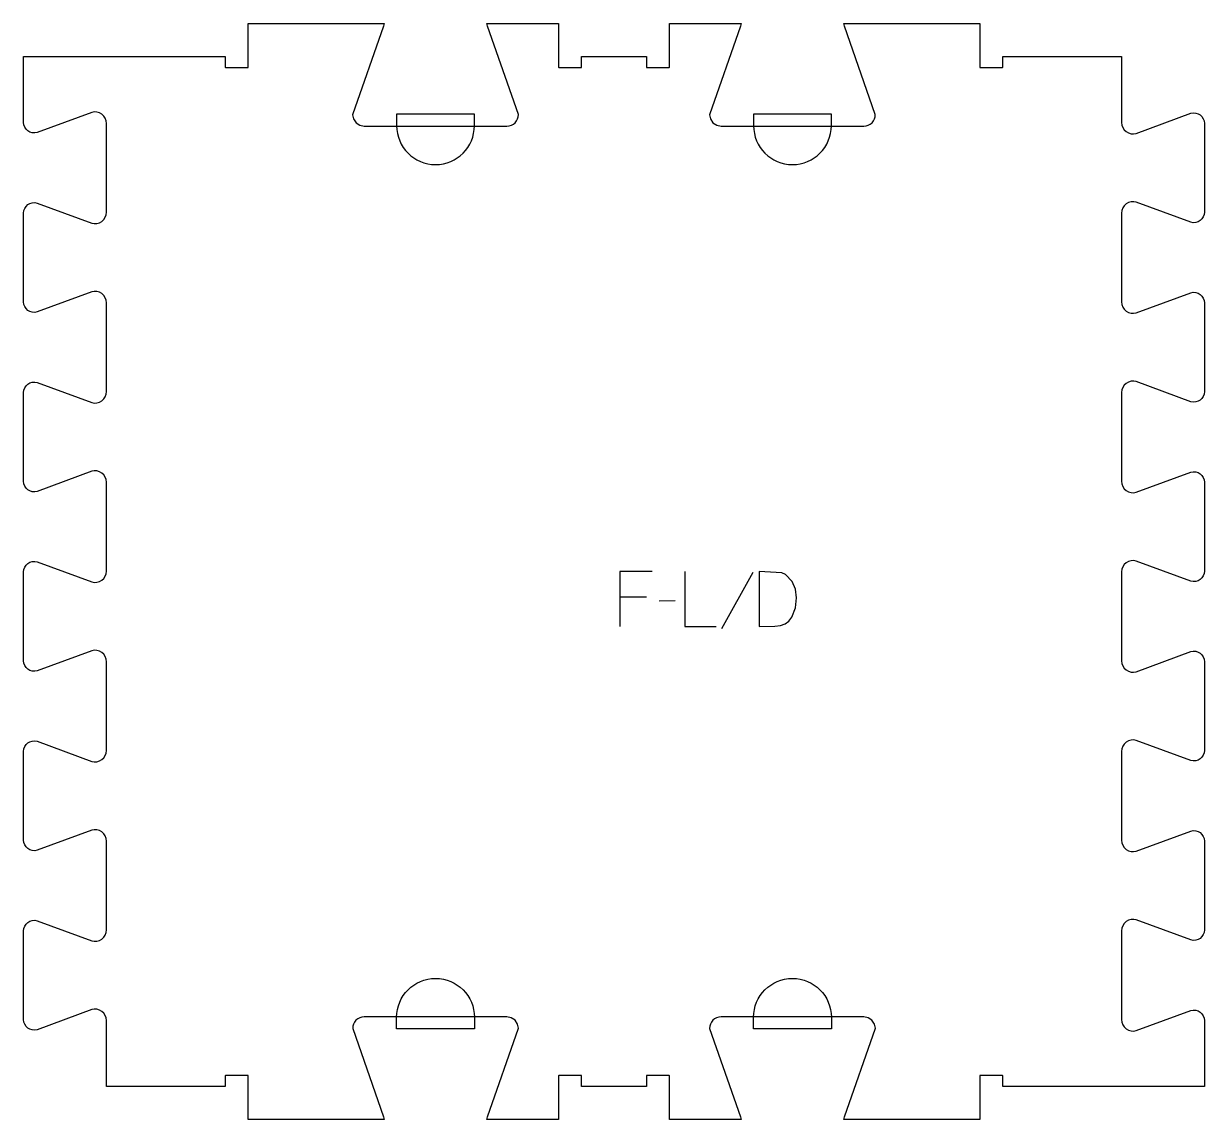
# Model space of a CAD drawing. Header units: millimetres. Extents: x -322 to 322, y -299 to 299.
import ezdxf

# ---------------------------------------------------------------- set-up
doc = ezdxf.new("R2010")
doc.units = ezdxf.units.MM
for name, color, linetype, true_color in [('1_ANYTOOL_1MMDEEP_LABELS_S', 2, 'Continuous', 0xffff00), ('4_ANYTOOL_CUTTHROUGH_OUTSI', 5, 'Continuous', 0x0000ff), ('5_ANYTOOL_HALF_MILL_9MM_IN', 3, 'Continuous', 0x00ff00)]:
    doc.layers.add(name, color=color, linetype=linetype, true_color=true_color)

msp = doc.modelspace()

# ---------------------------------------------------------------- linework, layer by layer
at = {"layer": '1_ANYTOOL_1MMDEEP_LABELS_S'}
for p, q in [((75.86, -0.47), (58.67, -31.24)), ((17.66, -13.97), (3.17, -13.97)), ((33.47, -16.11), (24.69, -16.2))]:
    msp.add_line(p, q, dxfattribs=at)
for points in [[(20.83, 0), (3.17, 0), (3.17, -30)], [(38.61, 0), (38.61, -30), (55.71, -30)]]:
    msp.add_lwpolyline(points, dxfattribs=at)
msp.add_lwpolyline([(79.29, 0), (79.29, -30), (87.81, -29.91), (90.88, -29.57), (93.45, -28.62), (95.51, -27.06), (97.07, -24.9), (99.03, -19.79), (99.69, -14.31), (99.06, -9.71), (97.2, -5.49), (93.67, -1.7), (91.58, -0.7)], close=True, dxfattribs=at)
at = {"layer": '4_ANYTOOL_CUTTHROUGH_OUTSI'}
msp.add_lwpolyline([(277.14, 245.25, 0.502397), (285.18, 239.26, 0.015604), (285.2, 239.27), (314.97, 250.26, -0.501976), (322.36, 244.75), (322.36, 196.25, -0.501976), (314.97, 190.74), (285.2, 201.73, 0.503222), (277.14, 195.75), (277.14, 147.25, 0.502397), (285.18, 141.26, 0.015604), (285.2, 141.27), (314.97, 152.26, -0.501976), (322.36, 146.75), (322.36, 98.25, -0.501976), (314.97, 92.74), (285.2, 103.73, 0.503222), (277.14, 97.75), (277.14, 49.25, 0.502397), (285.18, 43.26, 0.015604), (285.2, 43.27), (314.97, 54.26, -0.501976), (322.36, 48.75), (322.36, 0.25, -0.501976), (314.97, -5.26), (285.2, 5.73, 0.503222), (277.14, -0.25), (277.14, -48.75, 0.502397), (285.18, -54.74, 0.015604), (285.2, -54.73), (314.97, -43.74, -0.501976), (322.36, -49.25), (322.36, -97.75, -0.501976), (314.97, -103.26), (285.2, -92.27, 0.503222), (277.14, -98.25), (277.14, -146.75, 0.502397), (285.18, -152.74, 0.015604), (285.2, -152.73), (314.97, -141.74, -0.501976), (322.36, -147.25), (322.36, -195.75, -0.501976), (314.97, -201.26), (285.2, -190.27, 0.503222), (277.14, -196.25), (277.14, -244.75, 0.502397), (285.18, -250.74, 0.015604), (285.2, -250.73), (314.97, -239.74, -0.501977), (322.36, -245.25), (322.36, -281.25), (212.25, -281.25), (212.25, -275.5, 0.414214), (212, -275.25), (200, -275.25, 0.414214), (199.75, -275.5), (199.75, -299.25), (125.56, -299.25), (125.79, -297.86), (142.7, -249.5), (142.26, -247.2), (140.87, -245.08), (138.75, -243.69), (136.45, -243.25), (58.45, -243.25, 0.419618), (52.22, -249.58), (69.12, -297.87), (69.35, -299.25), (30.25, -299.25), (30.25, -275.5, 0.414214), (30, -275.25), (18, -275.25, 0.414214), (17.75, -275.5), (17.75, -281.25), (-17.75, -281.25), (-17.75, -275.5, 0.414214), (-18, -275.25), (-30, -275.25, 0.414214), (-30.25, -275.5), (-30.25, -299.25), (-69.35, -299.25), (-69.11, -297.86), (-52.2, -249.5), (-52.64, -247.2), (-54.03, -245.08), (-56.15, -243.69), (-58.45, -243.25), (-136.45, -243.25, 0.419618), (-142.69, -249.58), (-125.79, -297.87), (-125.56, -299.25), (-199.75, -299.25), (-199.75, -275.5, 0.414214), (-200, -275.25), (-212, -275.25, 0.414214), (-212.25, -275.5), (-212.25, -281.25), (-277.14, -281.25), (-277.14, -245.25, 0.503225), (-285.2, -239.27), (-314.97, -250.26, -0.501976), (-322.36, -244.75), (-322.36, -196.25, -0.501976), (-314.97, -190.74), (-285.2, -201.73, 0.503222), (-277.14, -195.75), (-277.14, -147.25, 0.503225), (-285.2, -141.27), (-314.97, -152.26, -0.501976), (-322.36, -146.75), (-322.36, -98.25, -0.501976), (-314.97, -92.74), (-285.2, -103.73, 0.503222), (-277.14, -97.75), (-277.14, -49.25, 0.503225), (-285.2, -43.27), (-314.97, -54.26, -0.501976), (-322.36, -48.75), (-322.36, -0.25, -0.501976), (-314.97, 5.26), (-285.2, -5.73, 0.503222), (-277.14, 0.25), (-277.14, 48.75, 0.503225), (-285.2, 54.73), (-314.97, 43.74, -0.501976), (-322.36, 49.25), (-322.36, 97.75, -0.501976), (-314.97, 103.26), (-285.2, 92.27, 0.503222), (-277.14, 98.25), (-277.14, 146.75, 0.503225), (-285.2, 152.73), (-314.97, 141.74, -0.501976), (-322.36, 147.25), (-322.36, 195.75, -0.501976), (-314.97, 201.26), (-285.2, 190.27, 0.503222), (-277.14, 196.25), (-277.14, 244.75, 0.503225), (-285.2, 250.73), (-314.97, 239.74, -0.501977), (-322.36, 245.25), (-322.36, 281.25), (-212.25, 281.25), (-212.25, 275.5, 0.414214), (-212, 275.25), (-200, 275.25, 0.414214), (-199.75, 275.5), (-199.75, 299.25), (-125.56, 299.25), (-125.79, 297.86), (-142.7, 249.5), (-142.26, 247.2), (-140.87, 245.08), (-138.75, 243.69), (-136.45, 243.25), (-58.45, 243.25, 0.419618), (-52.22, 249.58), (-69.12, 297.87), (-69.35, 299.25), (-30.25, 299.25), (-30.25, 275.5, 0.414214), (-30, 275.25), (-18, 275.25, 0.414214), (-17.75, 275.5), (-17.75, 281.25), (17.75, 281.25), (17.75, 275.5, 0.414214), (18, 275.25), (30, 275.25, 0.414214), (30.25, 275.5), (30.25, 299.25), (69.35, 299.25), (69.11, 297.86), (52.2, 249.5), (52.64, 247.2), (54.03, 245.08), (56.15, 243.69), (58.45, 243.25), (136.45, 243.25, 0.419618), (142.69, 249.58), (125.79, 297.87), (125.56, 299.25), (199.75, 299.25), (199.75, 275.5, 0.414214), (200, 275.25), (212, 275.25, 0.414214), (212.25, 275.5), (212.25, 281.25), (277.14, 281.25)], format="xyb", close=True, dxfattribs=at)
at = {"layer": '5_ANYTOOL_HALF_MILL_9MM_IN'}
for points in [[(-118.7, 243.5, 1), (-76.2, 243.5), (-76.2, 249.75), (-118.7, 249.75)], [(76.2, 243.5, 1), (118.7, 243.5), (118.7, 249.75), (76.2, 249.75)], [(-118.7, -243.5, -1), (-76.2, -243.5), (-76.2, -249.75), (-118.7, -249.75)], [(76.2, -243.5, -1), (118.7, -243.5), (118.7, -249.75), (76.2, -249.75)]]:
    msp.add_lwpolyline(points, format="xyb", close=True, dxfattribs=at)

doc.saveas('drawing.dxf')
